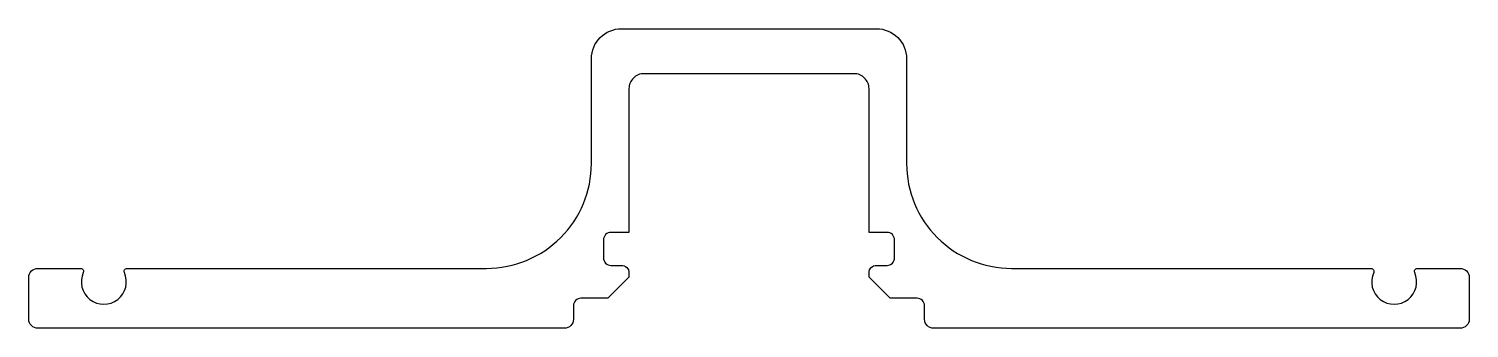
# Model space of a CAD drawing. Extents: x 435.3 to 483.3, y 824.9 to 834.9.
import ezdxf

# ---------------------------------------------------------------- set-up
doc = ezdxf.new("R2010")
doc.units = 0
doc.layers.get('0').update_dxf_attribs({"linetype": 'CONTINUOUS'})

msp = doc.modelspace()

# ---------------------------------------------------------------- linework, layer by layer
msp.add_lwpolyline([(455.092, 834.888), (463.592, 834.888, -0.414214), (464.592, 833.888), (464.592, 830.388, 0.414214), (468.092, 826.888), (480.068, 826.888, -0.544741), (480.159, 826.747, 1.549193), (481.526, 826.747, -0.544741), (481.617, 826.888), (483.042, 826.888, -0.414214), (483.342, 826.588), (483.342, 825.188, -0.414214), (483.042, 824.888), (465.492, 824.888, -0.414214), (465.192, 825.188), (465.192, 825.638, 0.414214), (464.942, 825.888), (464.042, 825.888), (463.342, 826.588), (463.342, 826.738, -0.414214), (463.592, 826.988), (463.942, 826.988, 0.414214), (464.192, 827.238), (464.192, 827.838, 0.414214), (463.942, 828.088), (463.342, 828.088), (463.342, 832.888, 0.414214), (462.842, 833.388), (455.842, 833.388, 0.414214), (455.342, 832.888), (455.342, 828.088), (454.742, 828.088, 0.414214), (454.492, 827.838), (454.492, 827.238, 0.414214), (454.742, 826.988), (455.092, 826.988, -0.414214), (455.342, 826.738), (455.342, 826.588), (454.642, 825.888), (453.742, 825.888, 0.414214), (453.492, 825.638), (453.492, 825.188, -0.414214), (453.192, 824.888), (435.642, 824.888, -0.414214), (435.342, 825.188), (435.342, 826.588, -0.414214), (435.642, 826.888), (437.068, 826.888, -0.544741), (437.159, 826.747, 1.549193), (438.526, 826.747, -0.544741), (438.617, 826.888), (450.592, 826.888, 0.414214), (454.092, 830.388), (454.092, 833.888, -0.414214)], format="xyb", close=True)

doc.saveas('drawing.dxf')
